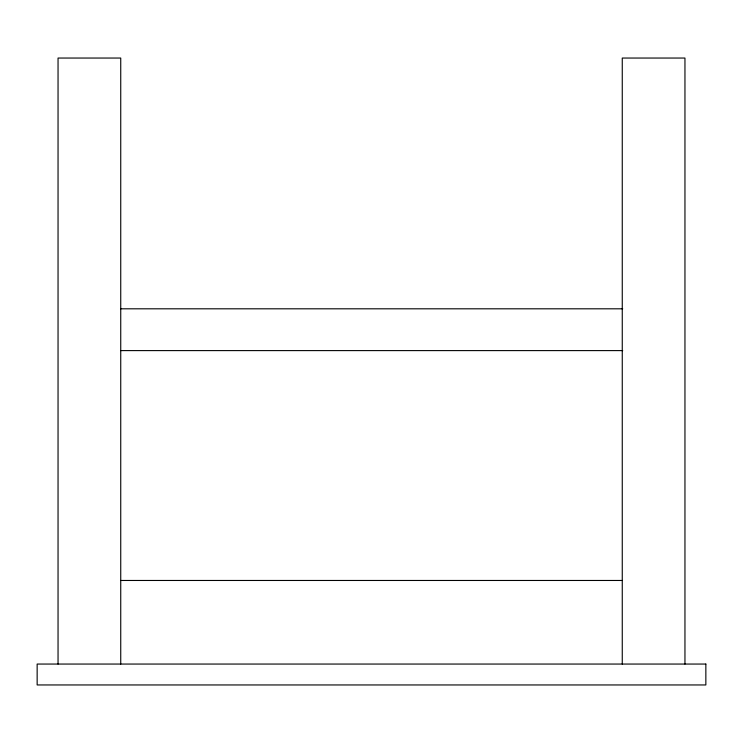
<?xml version="1.0" encoding="UTF-8"?>
<svg xmlns="http://www.w3.org/2000/svg" width="743" height="743" viewBox="0 0 743 743"><rect width="100%" height="100%" fill="white"/><g stroke="black" fill="none" stroke-linecap="round" stroke-linejoin="round"><path stroke-width="1.11" d="M120.737 308.809L622.708 308.809M120.737 350.603L622.708 350.603M120.737 580.469L622.262 580.469M684.953 664.056L684.953 58.047L622.262 58.047L622.262 664.056M120.737 664.056L120.737 58.047L58.047 58.047L58.047 664.056M705.85 664.056L37.15 664.056L37.15 684.953L705.85 684.953L705.85 664.056"/></g></svg>
